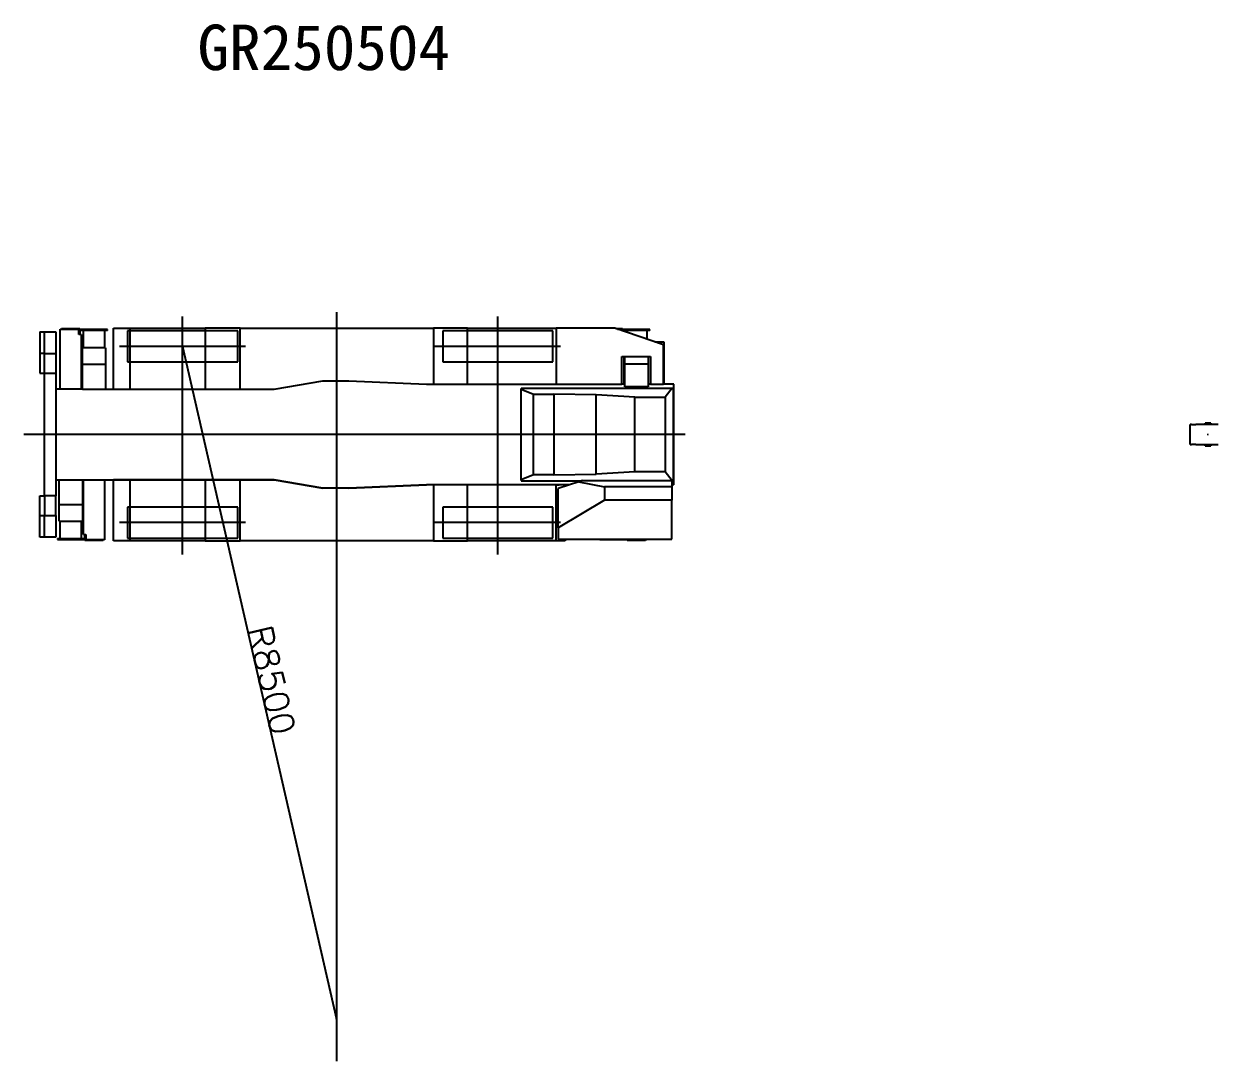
# Model space of a CAD drawing. Extents: x -120528 to -38681, y -40362 to 40632.
# Drawn here: x -80016 to -65311, y 23892 to 36668 of the extents above; entities that cross this region are included whole.
import ezdxf

# ---------------------------------------------------------------- set-up
doc = ezdxf.new("R2010")
doc.units = 0
doc.header["$PDMODE"] = 35
doc.layers.get('0').update_dxf_attribs({"linetype": 'CONTINUOUS'})
doc.layers.get('DEFPOINTS').update_dxf_attribs({"linetype": 'CONTINUOUS'})
doc.styles.add('MX_DIMTXSTY_5', font='txt.shx', dxfattribs={"width": 1.05, "bigfont": 'extfont.shx'})
doc.styles.add('MX_NOTE_STANDARD', font='txt.shx', dxfattribs={"bigfont": 'extfont.shx'})
doc.dimstyles.new('MXDIMSTYLE', dxfattribs={"dimtxt": 2.8, "dimasz": 2.5, "dimexe": 1, "dimexo": 0.5, "dimgap": 0.5, "dimtad": 1, "dimdsep": 46, "dimtxsty": 'MX_NOTE_STANDARD', "dimblk1": 'OPEN30', "dimblk2": 'OPEN30', "dimsah": 1, "dimcen": 2.5, "dimadec": 0, "dimazin": 0, "dimtfac": 1, "dimtmove": 0, "dimatfit": 3, "dimldrblk": 'OPEN30', "dimfxl": 1, "dimtzin": 0, "dimarcsym": 0})

# ---------------------------------------------------------------- blocks, each defined once
blk = doc.blocks.new('_OPEN30')
at = {"color": 0, "linetype": 'ByBlock', "lineweight": -2}
for p, q in [((-1, 0.267949), (0, 0)), ((0, 0), (-1, -0.267949)), ((0, 0), (-1, 0))]:
    blk.add_line(p, q, dxfattribs=at)
blk = doc.blocks.new('*D6')
at = {"color": 7, "linetype": 'Continuous'}
for p, q in [((-78060.70363, 32695.216948), (-76165.703689, 24409.14579)), ((-78060.216274, 32695.328405), (-78059.728799, 32695.439889)), ((-76166.191106, 24409.034319), (-76166.678521, 24408.922849))]:
    blk.add_line(p, q, dxfattribs=at)
at = {"layer": 'DEFPOINTS', "color": 0, "linetype": 'Continuous'}
for p in [(-78060.70369, 32695.216934), (-76165.70369, 24409.14579), (-76165.703689, 24409.14579)]:
    blk.add_point(p, dxfattribs=at)
at = {"color": 7, "linetype": 'Continuous', "xscale": 2.77, "yscale": 2.77, "zscale": 2.77}
for p, rotation in [((-78060.70363, 32695.216948), 102.881841), ((-76165.703689, 24409.14579), 282.881841)]:
    blk.add_blockref('_OPEN30', p, dxfattribs=dict(at, rotation=rotation))
at = {"color": 7, "linetype": 'Continuous', "insert": (-76966.491459, 28585.734015), "char_height": 300, "attachment_point": 5, "rotation": 282.8818302659, "style": 'MX_DIMTXSTY_5'}
blk.add_mtext('\\A1;R8500', dxfattribs=at)

msp = doc.modelspace()

# ---------------------------------------------------------------- linework, layer by layer
at = {"color": 104, "linetype": 'Continuous'}
for p, q in [((-76165.7, 33116.92), (-76165.7, 23892.32)), ((-78060.7, 30131.83), (-78060.7, 33062.99)), ((-74180.7, 30131.83), (-74180.7, 33062.99)), ((-79820.7, 32875.22), (-79620.7, 32875.22)), ((-79820.7, 32875.22), (-79820.7, 32608.22)), ((-79763.7, 32608.22), (-79763.7, 32875.22)), ((-79620.7, 32875.22), (-79620.7, 32608.22)), ((-78912.7, 32170.22), (-78912.7, 32920.22)), ((-78912.7, 32920.22), (-78712.7, 32920.22)), ((-77382.7, 32887.22), (-78738.7, 32887.22)), ((-78738.7, 32887.22), (-78738.7, 32503.22)), ((-78712.7, 32920.22), (-78712.7, 32170.22)), ((-78712.7, 32920.22), (-77781.7, 32920.22)), ((-77781.7, 32920.22), (-77781.7, 32170.22)), ((-77351.7, 32920.22), (-77781.7, 32920.22)), ((-77382.7, 32503.22), (-77382.7, 32887.22)), ((-77351.7, 32170.22), (-77351.7, 32920.22)), ((-77351.7, 32920.22), (-74970.7, 32920.22)), ((-74552.7, 32920.22), (-74970.7, 32920.22)), ((-74970.7, 32920.22), (-74970.7, 32228.22)), ((-73502.7, 32887.22), (-74858.7, 32887.22)), ((-74858.7, 32887.22), (-74858.7, 32503.22)), ((-74552.7, 32228.22), (-74552.7, 32920.22)), ((-74552.7, 32920.22), (-73459.7, 32920.22)), ((-73502.7, 32503.22), (-73502.7, 32887.22)), ((-72739.7, 32920.22), (-73459.7, 32920.22)), ((-73459.7, 32920.22), (-73459.7, 32228.22)), ((-72139.7, 32713.22), (-72739.7, 32920.22)), ((-79295.7, 32477.22), (-79295.7, 32676.11)), ((-79010.7, 32676.11), (-79295.7, 32676.11)), ((-79010.7, 32676.11), (-79010.7, 32477.22)), ((-77288.88, 32695.22), (-78837.61, 32695.22)), ((-73408.88, 32695.22), (-74957.61, 32695.22)), ((-72246.95, 32750.22), (-72135.7, 32750.22)), ((-72139.7, 32228.22), (-72139.7, 32713.22)), ((-72135.7, 32750.22), (-72135.7, 32228.22)), ((-79763.7, 32608.22), (-79820.7, 32608.22)), ((-79820.7, 32608.22), (-79820.7, 32365.22)), ((-79763.7, 32608.22), (-79620.7, 32608.22)), ((-79763.7, 32365.22), (-79763.7, 32608.22)), ((-79620.7, 32608.22), (-79620.7, 32365.22)), ((-78738.7, 32503.22), (-77382.7, 32503.22)), ((-74858.7, 32503.22), (-73502.7, 32503.22)), ((-72652.7, 32571.22), (-72299.7, 32571.22)), ((-72652.7, 32228.22), (-72652.7, 32571.22)), ((-72615.7, 32477.22), (-72615.7, 32571.22)), ((-72330.7, 32571.22), (-72330.7, 32477.22)), ((-72299.7, 32571.22), (-72299.7, 32228.22)), ((-79820.7, 32365.22), (-79763.7, 32365.22)), ((-79763.7, 32365.22), (-79620.7, 32365.22)), ((-79763.7, 30855.22), (-79763.7, 32365.22)), ((-79620.7, 32365.22), (-79620.7, 32170.22)), ((-79295.7, 32477.22), (-79010.7, 32477.22)), ((-79295.7, 32170.22), (-79295.7, 32477.22)), ((-79010.7, 32477.22), (-79010.7, 32170.22)), ((-72330.7, 32477.22), (-72615.7, 32477.22)), ((-72615.7, 32196.53), (-72615.7, 32477.22)), ((-72330.7, 32477.22), (-72330.7, 32196.53)), ((-76935.7, 32170.22), (-76335.7, 32270.22)), ((-76335.7, 32270.22), (-76015.7, 32270.22)), ((-76015.7, 32270.22), (-75057.7, 32228.22)), ((-75057.7, 32228.22), (-74970.7, 32228.22)), ((-74970.7, 32228.22), (-74552.7, 32228.22)), ((-74552.7, 32228.22), (-73459.7, 32228.22)), ((-73459.7, 32228.22), (-72652.7, 32228.22)), ((-72615.7, 32228.22), (-72652.7, 32228.22)), ((-72299.7, 32228.22), (-72330.7, 32228.22)), ((-72299.7, 32228.22), (-72139.7, 32228.22)), ((-72010.7, 32228.22), (-72139.7, 32228.22)), ((-72010.7, 30992.22), (-72010.7, 32228.22)), ((-79620.7, 32170.22), (-79620.7, 31050.22)), ((-79295.7, 32170.22), (-79620.7, 32170.22)), ((-79295.7, 32170.22), (-78712.7, 32170.22)), ((-78712.7, 32170.22), (-77781.7, 32170.22)), ((-77781.7, 32170.22), (-77351.7, 32170.22)), ((-77351.7, 32170.22), (-76935.7, 32170.22)), ((-73893.9, 32181.82), (-73893.9, 32166.85)), ((-73893.9, 32181.82), (-72033.09, 32181.82)), ((-73893.9, 31053.59), (-73893.9, 32166.85)), ((-73893.9, 32166.85), (-73738.9, 32105.55)), ((-73738.9, 31114.88), (-73738.9, 32105.55)), ((-73738.9, 32105.55), (-73488.9, 32105.55)), ((-73488.9, 32105.55), (-73488.9, 31114.88)), ((-72970.7, 32100.09), (-73488.9, 32105.55)), ((-72492.7, 32070.62), (-72970.7, 32100.09)), ((-72970.7, 31120.34), (-72970.7, 32100.09)), ((-72330.7, 32196.53), (-72615.7, 32196.53)), ((-72492.7, 32070.62), (-72119.7, 32070.62)), ((-72492.7, 31149.82), (-72492.7, 32070.62)), ((-72033.09, 32181.82), (-72119.7, 32070.62)), ((-72119.7, 32070.62), (-72119.7, 31149.82)), ((-72033.09, 32181.82), (-72020.7, 32181.82)), ((-72020.7, 32181.82), (-72020.7, 31038.62)), ((-71874.62, 31610.22), (-80015.85, 31610.22)), ((-79620.7, 31050.22), (-79620.7, 30855.22)), ((-79620.7, 31050.22), (-79580.7, 31050.22)), ((-79580.7, 30743.22), (-79580.7, 31050.22)), ((-79580.7, 31050.22), (-79295.7, 31050.22)), ((-79295.7, 31050.22), (-76935.7, 31050.22)), ((-79295.7, 31050.22), (-79295.7, 30743.22)), ((-78912.7, 30300.22), (-78912.7, 31050.22)), ((-78712.7, 31050.22), (-78912.7, 31050.22)), ((-78712.7, 31050.22), (-78712.7, 30300.22)), ((-77781.7, 31050.22), (-78712.7, 31050.22)), ((-77781.7, 31050.22), (-77781.7, 30300.22)), ((-77351.7, 31050.22), (-77781.7, 31050.22)), ((-77351.7, 30300.22), (-77351.7, 31050.22)), ((-76935.7, 31050.22), (-77351.7, 31050.22)), ((-76335.7, 30950.22), (-76935.7, 31050.22)), ((-76935.7, 31050.22), (-76335.7, 30950.22)), ((-73738.9, 31114.88), (-73893.9, 31053.59)), ((-73893.9, 31053.59), (-73893.9, 31038.62)), ((-73893.9, 31038.62), (-73147.84, 31038.62)), ((-73488.9, 31114.88), (-73738.9, 31114.88)), ((-73488.9, 31114.88), (-72970.7, 31120.34)), ((-73180.55, 31028.04), (-73436.7, 30945.22)), ((-73136.7, 31042.22), (-73180.55, 31028.04)), ((-73180.55, 31028.04), (-72864.7, 30965.22)), ((-73136.7, 31042.22), (-72036.7, 31042.22)), ((-72492.7, 31149.82), (-72970.7, 31120.34)), ((-72119.7, 31149.82), (-72492.7, 31149.82)), ((-72033.09, 31038.62), (-72119.7, 31149.82)), ((-72036.7, 31042.22), (-72036.7, 30965.22)), ((-72036.7, 31038.62), (-72033.09, 31038.62)), ((-72020.7, 31038.62), (-72033.09, 31038.62)), ((-76015.7, 30950.22), (-76335.7, 30950.22)), ((-76015.7, 30950.22), (-76335.7, 30950.22)), ((-75057.7, 30992.22), (-76015.7, 30950.22)), ((-76015.7, 30950.22), (-75057.7, 30992.22)), ((-74970.7, 30992.22), (-75057.7, 30992.22)), ((-73291.34, 30992.22), (-75057.7, 30992.22)), ((-74970.7, 30992.22), (-74970.7, 30300.22)), ((-74552.7, 30992.22), (-74970.7, 30992.22)), ((-74552.7, 30300.22), (-74552.7, 30992.22)), ((-73459.7, 30992.22), (-74552.7, 30992.22)), ((-73459.7, 30992.22), (-73425.11, 30992.22)), ((-73459.7, 30300.22), (-73459.7, 30992.22)), ((-73436.7, 30459.21), (-73436.7, 30945.22)), ((-73351.7, 30992.22), (-73351.7, 30972.7)), ((-72036.7, 30965.22), (-72864.7, 30965.22)), ((-72864.7, 30965.22), (-72864.7, 30803.22)), ((-72010.7, 30992.22), (-72036.7, 30992.22)), ((-72036.7, 30965.22), (-72036.7, 30803.22)), ((-79820.7, 30855.22), (-79763.7, 30855.22)), ((-79820.7, 30612.22), (-79820.7, 30855.22)), ((-79620.7, 30855.22), (-79763.7, 30855.22)), ((-79763.7, 30855.22), (-79763.7, 30612.22)), ((-79620.7, 30612.22), (-79620.7, 30855.22)), ((-79580.7, 30544.32), (-79580.7, 30743.22)), ((-79295.7, 30743.22), (-79580.7, 30743.22)), ((-79295.7, 30743.22), (-79295.7, 30544.32)), ((-72864.7, 30803.22), (-73436.7, 30459.21)), ((-72036.7, 30803.22), (-72864.7, 30803.22)), ((-72036.7, 30320.22), (-72036.7, 30803.22)), ((-79820.7, 30612.22), (-79763.7, 30612.22)), ((-79820.7, 30345.22), (-79820.7, 30612.22)), ((-79763.7, 30612.22), (-79620.7, 30612.22)), ((-79763.7, 30345.22), (-79763.7, 30612.22)), ((-79620.7, 30612.22), (-79620.7, 30345.22)), ((-77382.7, 30717.22), (-78738.7, 30717.22)), ((-78738.7, 30717.22), (-78738.7, 30333.22)), ((-77382.7, 30333.22), (-77382.7, 30717.22)), ((-73502.7, 30717.22), (-74858.7, 30717.22)), ((-74858.7, 30717.22), (-74858.7, 30333.22)), ((-73502.7, 30333.22), (-73502.7, 30717.22)), ((-79580.7, 30544.32), (-79295.7, 30544.32)), ((-77288.88, 30525.22), (-78837.61, 30525.22)), ((-73408.88, 30525.22), (-74957.61, 30525.22)), ((-73436.7, 30459.21), (-73436.7, 30320.22)), ((-79763.7, 30345.22), (-79820.7, 30345.22)), ((-79620.7, 30345.22), (-79763.7, 30345.22)), ((-78712.7, 30300.22), (-78912.7, 30300.22)), ((-78738.7, 30333.22), (-77382.7, 30333.22)), ((-77781.7, 30300.22), (-78712.7, 30300.22)), ((-77781.7, 30300.22), (-77351.7, 30300.22)), ((-74970.7, 30300.22), (-77351.7, 30300.22)), ((-74970.7, 30300.22), (-74552.7, 30300.22)), ((-74858.7, 30333.22), (-73502.7, 30333.22)), ((-73459.7, 30300.22), (-74552.7, 30300.22)), ((-73351.7, 30300.22), (-73459.7, 30300.22)), ((-73436.7, 30320.22), (-72036.7, 30320.22)), ((-73351.7, 30320.22), (-73351.7, 30300.22))]:
    msp.add_line(p, q, dxfattribs=at)
at = {"color": 130, "linetype": 'Continuous'}
for p, q in [((-79567.2, 32909.21), (-79339.2, 32909.21)), ((-79567.2, 32170.22), (-79567.2, 32909.21)), ((-79551.2, 32915.15), (-79325.2, 32915.15)), ((-79551.2, 32909.21), (-79551.2, 32915.15)), ((-79339.2, 32842.21), (-79339.2, 32909.21)), ((-79309.2, 32842.21), (-79339.2, 32842.21)), ((-79325.2, 32915.15), (-79325.2, 32842.21)), ((-78988.2, 32905.3), (-79318.2, 32905.3)), ((-79318.2, 32905.3), (-79318.2, 32905.22)), ((-79318.2, 32905.22), (-78988.2, 32905.22)), ((-79318.2, 32905.22), (-79318.2, 32889.22)), ((-78988.2, 32889.22), (-79318.2, 32889.22)), ((-79309.2, 32842.21), (-79309.2, 32170.22)), ((-79282.2, 32676.11), (-79282.2, 32889.22)), ((-79024.2, 32889.22), (-79024.2, 32676.11)), ((-78988.2, 32905.22), (-78988.2, 32905.3)), ((-78988.2, 32889.22), (-78988.2, 32905.22)), ((-72725.01, 32915.15), (-72645.2, 32915.15)), ((-72707.79, 32909.21), (-72659.2, 32909.21)), ((-72659.2, 32892.44), (-72659.2, 32909.21)), ((-72645.2, 32915.15), (-72645.2, 32887.61)), ((-72308.2, 32905.3), (-72638.2, 32905.3)), ((-72638.2, 32905.3), (-72638.2, 32905.22)), ((-72638.2, 32905.22), (-72308.2, 32905.22)), ((-72638.2, 32905.22), (-72638.2, 32889.22)), ((-72308.2, 32889.22), (-72638.2, 32889.22)), ((-72602.2, 32872.78), (-72602.2, 32889.22)), ((-72344.2, 32889.22), (-72344.2, 32783.77)), ((-72308.2, 32905.22), (-72308.2, 32905.3)), ((-72308.2, 32889.22), (-72308.2, 32905.22)), ((-72629.2, 32571.22), (-72629.2, 32228.22)), ((-79282.2, 30378.23), (-79282.2, 31050.22)), ((-79024.2, 31050.22), (-79024.2, 30311.23)), ((-79567.2, 30331.21), (-79567.2, 30544.32)), ((-79309.2, 30544.32), (-79309.2, 30331.21)), ((-79603.2, 30331.21), (-79603.2, 30315.21)), ((-79603.2, 30331.21), (-79273.2, 30331.21)), ((-79603.2, 30315.21), (-79603.2, 30315.14)), ((-79273.2, 30315.21), (-79603.2, 30315.21)), ((-79603.2, 30315.14), (-79273.2, 30315.14)), ((-79282.2, 30378.23), (-79252.2, 30378.23)), ((-79273.2, 30315.21), (-79273.2, 30331.21)), ((-79273.2, 30315.14), (-79273.2, 30315.21)), ((-79266.2, 30305.29), (-79266.2, 30378.23)), ((-79040.2, 30305.29), (-79266.2, 30305.29)), ((-79252.2, 30378.23), (-79252.2, 30311.23)), ((-79024.2, 30311.23), (-79252.2, 30311.23)), ((-79040.2, 30311.23), (-79040.2, 30305.29)), ((-72923.2, 30320.22), (-72923.2, 30315.21)), ((-72923.2, 30315.21), (-72923.2, 30315.14)), ((-72593.2, 30315.21), (-72923.2, 30315.21)), ((-72923.2, 30315.14), (-72593.2, 30315.14)), ((-72593.2, 30315.21), (-72593.2, 30320.22)), ((-72593.2, 30315.14), (-72593.2, 30315.21)), ((-72586.2, 30305.29), (-72586.2, 30320.22)), ((-72360.2, 30305.29), (-72586.2, 30305.29)), ((-72572.2, 30320.22), (-72572.2, 30311.23)), ((-72344.2, 30311.23), (-72572.2, 30311.23)), ((-72360.2, 30311.23), (-72360.2, 30305.29)), ((-72344.2, 30320.22), (-72344.2, 30311.23))]:
    msp.add_line(p, q, dxfattribs=at)
at = {"color": 160, "linetype": 'Continuous'}
for p, q in [((-65653.98, 31731.72), (-65655.63, 31731.72)), ((-65655.63, 31488.72), (-65655.63, 31731.72)), ((-65637.09, 31731.72), (-65653.98, 31731.72)), ((-65637.09, 31731.72), (-65584.82, 31731.72)), ((-65513.99, 31731.72), (-65584.82, 31731.72)), ((-65310.63, 31731.72), (-65513.99, 31731.72)), ((-65400.63, 31751.72), (-65470.63, 31751.72)), ((-65470.63, 31731.72), (-65470.63, 31751.72)), ((-65400.63, 31751.72), (-65400.63, 31731.72)), ((-65655.63, 31488.72), (-65653.98, 31488.72)), ((-65653.98, 31488.72), (-65637.09, 31488.72)), ((-65584.82, 31488.72), (-65637.09, 31488.72)), ((-65584.82, 31488.72), (-65513.99, 31488.72)), ((-65513.99, 31488.72), (-65310.63, 31488.72)), ((-65470.63, 31468.72), (-65470.63, 31488.72)), ((-65400.63, 31488.72), (-65400.63, 31468.72)), ((-65470.63, 31468.72), (-65400.63, 31468.72))]:
    msp.add_line(p, q, dxfattribs=at)
at = {"color": 20, "linetype": 'Continuous'}
for p in [(-78060.7, 32695.22), (-76165.7, 31610.22), (-65435.63, 31610.22), (-76165.7, 24409.15)]:
    msp.add_point(p, dxfattribs=at)

# ---------------------------------------------------------------- texts
at = {"color": 7, "linetype": 'Continuous', "insert": (-77878.72, 36658.51), "char_height": 560, "attachment_point": 1, "line_spacing_factor": 0.6}
msp.add_mtext('\\W1.021000;\\A1;GR250504', dxfattribs=at)

# ---------------------------------------------------------------- dimensions: what is measured, and where the dimension line sits
at = {"color": 7, "linetype": 'Continuous'}
dim = msp.add_linear_dim(base=(-76165.7, 24409.15), p1=(-78060.7, 32695.22), p2=(-76165.7, 24409.15), angle=102.881841, text='\\A1;R<>', dimstyle='MXDIMSTYLE', override={"dimtxt": 300, "dimasz": 2.77, "dimdec": 1, "dimtxsty": 'MX_DIMTXSTY_5', "dimtzin": 8}, dxfattribs=at)
dim.commit()
dim.dimension.update_dxf_attribs({"geometry": '*D6', "text_midpoint": (-77113.2, 28552.18), "dimtype": 128})

doc.saveas('drawing.dxf')
